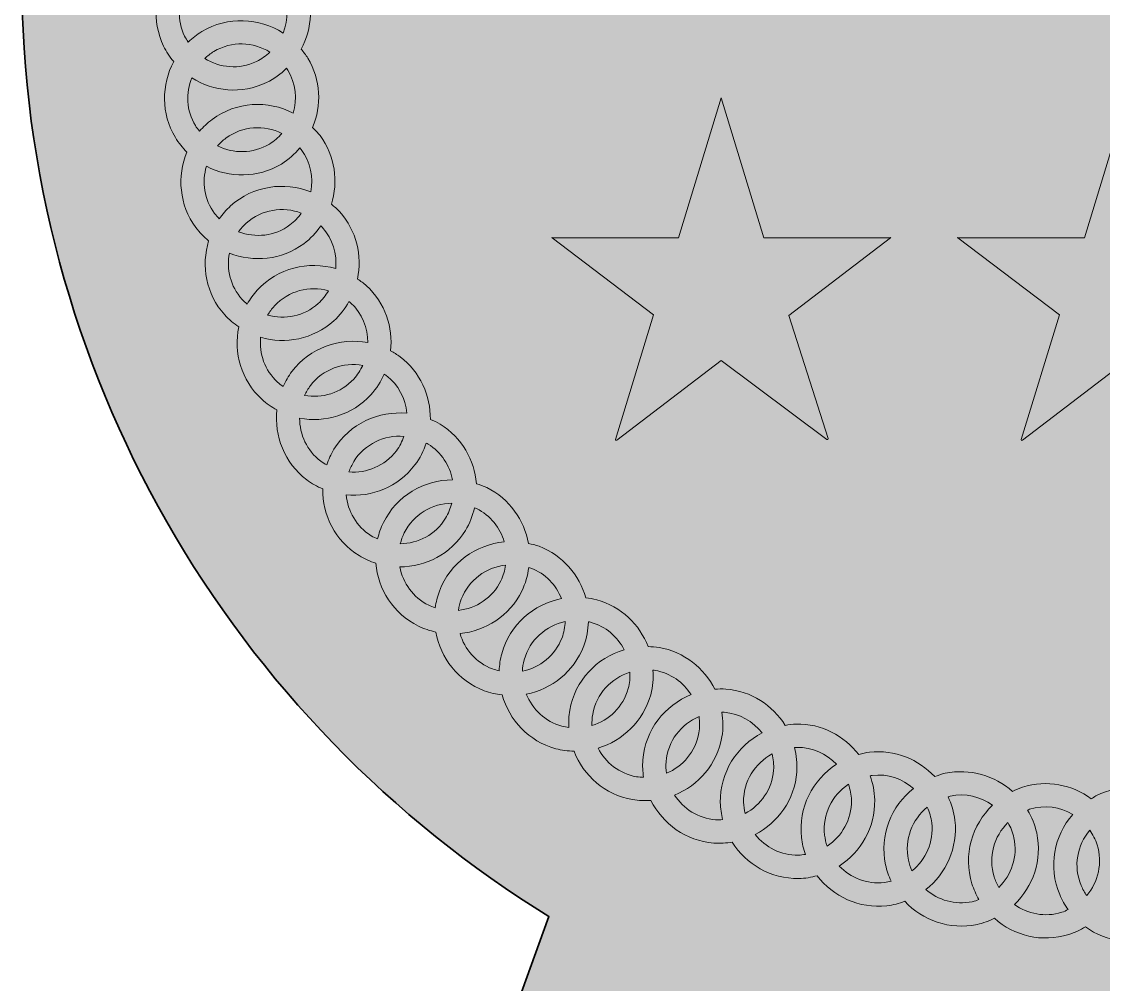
# Model space of a CAD drawing. Extents: x 251 to 505, y -492 to -300.
# Drawn here: x 392.7 to 447.7, y -408 to -359 of the extents above; entities that cross this region are included whole.
import ezdxf

# ---------------------------------------------------------------- set-up
doc = ezdxf.new("R2010")
doc.units = 0
doc.header["$MEASUREMENT"] = 0
doc.layers.add('Layer 1', color=7, linetype='Continuous', lineweight=0)

# ---------------------------------------------------------------- blocks, each defined once
blk = doc.blocks.new('Block_9')
at = {"layer": 'Layer 1', "true_color": 0xfbb040, "transparency": 33554687}
h = blk.add_hatch(color=43, dxfattribs=at)
h.dxf.hatch_style = 2
edge = h.paths.add_edge_path()
edge.add_spline(control_points=[(436.868, -370.014), (436.905, -370.014), (436.921, -369.991), (436.891, -370.014), (436.891, -370.014), (431.713, -373.956), (431.713, -373.956), (431.713, -373.956), (433.711, -380.224), (433.711, -380.224), (433.724, -380.263), (433.679, -380.296), (433.646, -380.271), (433.646, -380.271), (428.276, -376.251), (428.276, -376.251), (428.276, -376.251), (422.964, -380.309), (422.964, -380.309), (422.931, -380.334), (422.886, -380.303), (422.898, -380.264), (422.898, -380.264), (424.839, -373.924), (424.839, -373.924), (424.839, -373.924), (419.672, -370.014), (419.672, -370.014), (419.643, -369.992), (419.658, -370.013), (419.695, -370.014), (419.695, -370.014), (426.109, -370.014), (426.109, -370.014), (426.109, -370.014), (428.277, -362.892), (428.277, -362.892), (428.277, -362.892), (430.445, -370.013), (430.445, -370.013), (430.445, -370.013), (436.868, -370.014), (436.868, -370.014)], knot_values=[0, 0, 0, 0, 1, 1, 1, 2, 2, 2, 3, 3, 3, 4, 4, 4, 5, 5, 5, 6, 6, 6, 7, 7, 7, 8, 8, 8, 9, 9, 9, 10, 10, 10, 11, 11, 11, 12, 12, 12, 13, 13, 13, 14, 14, 14, 14], degree=3, periodic=0)
h = blk.add_hatch(color=43, dxfattribs=at)
h.dxf.hatch_style = 2
edge = h.paths.add_edge_path()
edge.add_spline(control_points=[(457.501, -370.014), (457.539, -370.014), (457.555, -369.991), (457.525, -370.014), (457.525, -370.014), (452.346, -373.956), (452.346, -373.956), (452.346, -373.956), (454.345, -380.224), (454.345, -380.224), (454.358, -380.263), (454.312, -380.296), (454.279, -380.271), (454.279, -380.271), (448.91, -376.251), (448.91, -376.251), (448.91, -376.251), (443.597, -380.309), (443.597, -380.309), (443.565, -380.334), (443.52, -380.303), (443.532, -380.264), (443.532, -380.264), (445.472, -373.924), (445.472, -373.924), (445.472, -373.924), (440.306, -370.014), (440.306, -370.014), (440.277, -369.992), (440.292, -370.013), (440.328, -370.014), (440.328, -370.014), (446.743, -370.014), (446.743, -370.014), (446.743, -370.014), (448.911, -362.892), (448.911, -362.892), (448.911, -362.892), (451.079, -370.013), (451.079, -370.013), (451.079, -370.013), (457.501, -370.014), (457.501, -370.014)], knot_values=[0, 0, 0, 0, 1, 1, 1, 2, 2, 2, 3, 3, 3, 4, 4, 4, 5, 5, 5, 6, 6, 6, 7, 7, 7, 8, 8, 8, 9, 9, 9, 10, 10, 10, 11, 11, 11, 12, 12, 12, 13, 13, 13, 14, 14, 14, 14], degree=3, periodic=0)
at = {"layer": 'Layer 1'}
for points in [[(436.868, -370.014), (436.905, -370.014), (436.921, -369.991), (436.891, -370.014), (436.891, -370.014), (431.713, -373.956), (431.713, -373.956), (431.713, -373.956), (433.711, -380.224), (433.711, -380.224), (433.724, -380.263), (433.679, -380.296), (433.646, -380.271), (433.646, -380.271), (428.276, -376.251), (428.276, -376.251), (428.276, -376.251), (422.964, -380.309), (422.964, -380.309), (422.931, -380.334), (422.886, -380.303), (422.898, -380.264), (422.898, -380.264), (424.839, -373.924), (424.839, -373.924), (424.839, -373.924), (419.672, -370.014), (419.672, -370.014), (419.643, -369.992), (419.658, -370.013), (419.695, -370.014), (419.695, -370.014), (426.109, -370.014), (426.109, -370.014), (426.109, -370.014), (428.277, -362.892), (428.277, -362.892), (428.277, -362.892), (430.445, -370.013), (430.445, -370.013), (430.445, -370.013), (436.868, -370.014), (436.868, -370.014)], [(457.501, -370.014), (457.539, -370.014), (457.555, -369.991), (457.525, -370.014), (457.525, -370.014), (452.346, -373.956), (452.346, -373.956), (452.346, -373.956), (454.345, -380.224), (454.345, -380.224), (454.358, -380.263), (454.312, -380.296), (454.279, -380.271), (454.279, -380.271), (448.91, -376.251), (448.91, -376.251), (448.91, -376.251), (443.597, -380.309), (443.597, -380.309), (443.565, -380.334), (443.52, -380.303), (443.532, -380.264), (443.532, -380.264), (445.472, -373.924), (445.472, -373.924), (445.472, -373.924), (440.306, -370.014), (440.306, -370.014), (440.277, -369.992), (440.292, -370.013), (440.328, -370.014), (440.328, -370.014), (446.743, -370.014), (446.743, -370.014), (446.743, -370.014), (448.911, -362.892), (448.911, -362.892), (448.911, -362.892), (451.079, -370.013), (451.079, -370.013), (451.079, -370.013), (457.501, -370.014), (457.501, -370.014)]]:
    blk.add_open_spline(points, degree=3, knots=[0, 0, 0, 0, 1, 1, 1, 2, 2, 2, 3, 3, 3, 4, 4, 4, 5, 5, 5, 6, 6, 6, 7, 7, 7, 8, 8, 8, 9, 9, 9, 10, 10, 10, 11, 11, 11, 12, 12, 12, 13, 13, 13, 14, 14, 14, 14], dxfattribs=at)
blk = doc.blocks.new('Block_4')
at = {"layer": 'Layer 1'}
blk.add_blockref('Block_9', (0, 0), dxfattribs=at)

msp = doc.modelspace()

# ---------------------------------------------------------------- hatches: boundary and pattern name
at = {"layer": 'Layer 1', "true_color": 0x2e3192, "transparency": 33554687}
h = msp.add_hatch(color=177, dxfattribs=at)
h.dxf.hatch_style = 2
edge = h.paths.add_edge_path()
edge.add_spline(control_points=[(505.099, -356.606), (505.099, -325.569), (479.938, -300.408), (448.901, -300.408), (417.864, -300.408), (392.703, -325.569), (392.703, -356.606), (392.703, -376.871), (403.432, -394.625), (419.516, -404.512), (419.516, -404.512), (392.703, -478.733), (392.703, -478.733), (392.703, -478.733), (417.05, -466.331), (417.05, -466.331), (417.05, -466.331), (427.85, -491.43), (427.85, -491.43), (427.85, -491.43), (448.577, -434.057), (448.577, -434.057), (448.577, -434.057), (469.303, -491.43), (469.303, -491.43), (469.303, -491.43), (480.103, -466.331), (480.103, -466.331), (480.103, -466.331), (504.451, -478.733), (504.451, -478.733), (504.451, -478.733), (477.754, -404.834), (477.754, -404.834), (494.133, -395.014), (505.099, -377.093), (505.099, -356.606)], knot_values=[0, 0, 0, 0, 1, 1, 1, 2, 2, 2, 3, 3, 3, 4, 4, 4, 5, 5, 5, 6, 6, 6, 7, 7, 7, 8, 8, 8, 9, 9, 9, 10, 10, 10, 11, 11, 11, 12, 12, 12, 12], degree=3, periodic=0)

# ---------------------------------------------------------------- linework, layer by layer
at = {"layer": 'Layer 1', "color": 43, "lineweight": 35, "true_color": 0xfbb040}
msp.add_open_spline([(505.099, -356.606), (505.099, -325.569), (479.938, -300.408), (448.901, -300.408), (417.864, -300.408), (392.703, -325.569), (392.703, -356.606), (392.703, -376.871), (403.432, -394.625), (419.516, -404.512), (419.516, -404.512), (392.703, -478.733), (392.703, -478.733), (392.703, -478.733), (417.05, -466.331), (417.05, -466.331), (417.05, -466.331), (427.85, -491.43), (427.85, -491.43), (427.85, -491.43), (448.577, -434.057), (448.577, -434.057), (448.577, -434.057), (469.303, -491.43), (469.303, -491.43), (469.303, -491.43), (480.103, -466.331), (480.103, -466.331), (480.103, -466.331), (504.451, -478.733), (504.451, -478.733), (504.451, -478.733), (477.754, -404.834), (477.754, -404.834), (494.133, -395.014), (505.099, -377.093), (505.099, -356.606)], degree=3, knots=[0, 0, 0, 0, 1, 1, 1, 2, 2, 2, 3, 3, 3, 4, 4, 4, 5, 5, 5, 6, 6, 6, 7, 7, 7, 8, 8, 8, 9, 9, 9, 10, 10, 10, 11, 11, 11, 12, 12, 12, 12], dxfattribs=at)
at = {"layer": 'Layer 1'}
for points, knots in [([(497.928, -361.679), (497.846, -361.367), (497.72, -361.081), (497.574, -360.809), (498.409, -359.772), (498.708, -358.345), (498.218, -357.003), (498.107, -356.7), (497.955, -356.427), (497.783, -356.171), (498.516, -355.059), (498.679, -353.61), (498.063, -352.32), (497.924, -352.029), (497.746, -351.772), (497.551, -351.533), (498.175, -350.357), (498.198, -348.899), (497.463, -347.674), (497.297, -347.397), (497.095, -347.158), (496.878, -346.939), (497.388, -345.709), (497.273, -344.255), (496.424, -343.105), (496.232, -342.846), (496.009, -342.627), (495.772, -342.429), (496.162, -341.156), (495.908, -339.72), (494.955, -338.657), (494.739, -338.417), (494.496, -338.22), (494.241, -338.046), (494.509, -336.741), (494.12, -335.335), (493.07, -334.367), (492.833, -334.149), (492.572, -333.977), (492.302, -333.827), (492.445, -332.503), (491.924, -331.141), (490.786, -330.277), (490.529, -330.082), (490.253, -329.935), (489.97, -329.812), (489.986, -328.48), (489.339, -327.173), (488.124, -326.422), (487.849, -326.252), (487.561, -326.132), (487.267, -326.037), (487.157, -324.71), (486.388, -323.47), (485.107, -322.837), (484.818, -322.694), (484.519, -322.602), (484.217, -322.535), (483.981, -321.225), (483.098, -320.064), (481.763, -319.556), (481.461, -319.442), (481.155, -319.378), (480.849, -319.34), (480.489, -318.058), (479.5, -316.986), (478.122, -316.607), (477.811, -316.522), (477.5, -316.488), (477.192, -316.479), (476.712, -315.237), (475.625, -314.264), (474.217, -314.018), (473.9, -313.962), (473.587, -313.958), (473.279, -313.979), (472.683, -312.788), (471.509, -311.923), (470.084, -311.812), (469.763, -311.787), (469.451, -311.812), (469.147, -311.862), (468.44, -310.733), (467.189, -309.983), (465.76, -310.008), (465.438, -310.013), (465.13, -310.068), (464.832, -310.147), (464.021, -309.09), (462.704, -308.463), (461.285, -308.624), (460.964, -308.66), (460.663, -308.744), (460.373, -308.85), (459.466, -307.876), (458.095, -307.376), (456.697, -307.671), (456.382, -307.737), (456.09, -307.85), (455.812, -307.983), (454.816, -307.099), (453.404, -306.733), (452.04, -307.159), (451.732, -307.255), (451.453, -307.394), (451.188, -307.554), (450.113, -306.768), (448.673, -306.538), (447.356, -307.091), (447.058, -307.216), (446.793, -307.382), (446.545, -307.565), (445.4, -306.886), (443.944, -306.793), (442.686, -307.47), (442.402, -307.622), (442.154, -307.812), (441.924, -308.019), (440.72, -307.451), (439.262, -307.497), (438.073, -308.29), (437.805, -308.469), (437.576, -308.682), (437.367, -308.909), (436.114, -308.459), (434.667, -308.643), (433.56, -309.546), (433.31, -309.749), (433.102, -309.983), (432.916, -310.229), (431.625, -309.9), (430.203, -310.221), (429.186, -311.224), (428.956, -311.451), (428.771, -311.703), (428.61, -311.966), (427.294, -311.76), (425.908, -312.215), (424.991, -313.311), (424.784, -313.558), (424.624, -313.827), (424.488, -314.104), (423.159, -314.024), (421.822, -314.609), (421.014, -315.787), (420.831, -316.052), (420.698, -316.335), (420.589, -316.624), (419.258, -316.671), (417.983, -317.38), (417.29, -318.629), (417.133, -318.912), (417.027, -319.206), (416.946, -319.504), (415.625, -319.677), (414.424, -320.504), (413.853, -321.814), (413.724, -322.109), (413.646, -322.412), (413.594, -322.716), (412.296, -323.015), (411.178, -323.952), (410.734, -325.31), (410.634, -325.617), (410.586, -325.926), (410.562, -326.234), (409.298, -326.654), (408.275, -327.693), (407.962, -329.088), (407.891, -329.402), (407.872, -329.714), (407.878, -330.023), (406.66, -330.561), (405.74, -331.693), (405.561, -333.111), (405.521, -333.431), (405.532, -333.743), (405.567, -334.05), (404.406, -334.702), (403.598, -335.916), (403.554, -337.344), (403.544, -337.666), (403.585, -337.976), (403.649, -338.278), (402.555, -339.037), (401.866, -340.323), (401.958, -341.748), (401.979, -342.07), (402.049, -342.375), (402.142, -342.67), (401.125, -343.53), (400.561, -344.875), (400.789, -346.286), (400.84, -346.604), (400.938, -346.901), (401.058, -347.185), (400.128, -348.138), (399.695, -349.53), (400.056, -350.913), (400.137, -351.225), (400.263, -351.511), (400.41, -351.782), (399.574, -352.819), (399.275, -354.247), (399.765, -355.588), (399.876, -355.891), (400.029, -356.164), (400.201, -356.421), (399.467, -357.532), (399.305, -358.982), (399.921, -360.271), (400.06, -360.562), (400.238, -360.82), (400.434, -361.059), (399.809, -362.235), (399.785, -363.694), (400.521, -364.919), (400.687, -365.195), (400.889, -365.434), (401.106, -365.653), (400.596, -366.884), (400.711, -368.338), (401.56, -369.487), (401.752, -369.746), (401.975, -369.965), (402.212, -370.163), (401.822, -371.436), (402.075, -372.872), (403.029, -373.935), (403.244, -374.175), (403.487, -374.372), (403.742, -374.546), (403.475, -375.85), (403.863, -377.256), (404.914, -378.224), (405.151, -378.442), (405.412, -378.615), (405.682, -378.764), (405.539, -380.088), (406.06, -381.451), (407.198, -382.315), (407.454, -382.51), (407.73, -382.657), (408.013, -382.779), (407.997, -384.111), (408.645, -385.418), (409.86, -386.17), (410.134, -386.339), (410.423, -386.459), (410.717, -386.555), (410.827, -387.882), (411.596, -389.122), (412.877, -389.754), (413.166, -389.897), (413.465, -389.989), (413.766, -390.056), (414.003, -391.367), (414.886, -392.528), (416.221, -393.036), (416.523, -393.151), (416.829, -393.214), (417.135, -393.252), (417.495, -394.534), (418.484, -395.605), (419.861, -395.984), (420.172, -396.069), (420.483, -396.103), (420.791, -396.112), (421.271, -397.354), (422.358, -398.328), (423.766, -398.574), (424.084, -398.63), (424.396, -398.634), (424.704, -398.613), (425.3, -399.804), (426.475, -400.669), (427.899, -400.781), (428.221, -400.806), (428.533, -400.78), (428.838, -400.73), (429.544, -401.859), (430.795, -402.608), (432.224, -402.584), (432.546, -402.578), (432.854, -402.523), (433.153, -402.445), (433.964, -403.501), (435.28, -404.127), (436.699, -403.967), (437.019, -403.931), (437.32, -403.847), (437.61, -403.741), (438.517, -404.716), (439.888, -405.215), (441.286, -404.921), (441.602, -404.854), (441.894, -404.742), (442.173, -404.608), (443.169, -405.492), (444.58, -405.858), (445.944, -405.432), (446.251, -405.336), (446.531, -405.197), (446.795, -405.038), (447.87, -405.823), (449.311, -406.054), (450.628, -405.5), (450.925, -405.375), (451.191, -405.21), (451.439, -405.026), (452.584, -405.705), (454.04, -405.798), (455.298, -405.122), (455.582, -404.969), (455.83, -404.779), (456.06, -404.573), (457.264, -405.14), (458.722, -405.094), (459.91, -404.301), (460.178, -404.122), (460.407, -403.91), (460.616, -403.682), (461.869, -404.133), (463.316, -403.948), (464.423, -403.046), (464.674, -402.842), (464.882, -402.608), (465.068, -402.362), (466.358, -402.692), (467.782, -402.371), (468.799, -401.367), (469.028, -401.141), (469.213, -400.888), (469.374, -400.626), (470.69, -400.831), (472.076, -400.377), (472.993, -399.281), (473.2, -399.034), (473.36, -398.765), (473.496, -398.488), (474.826, -398.567), (476.162, -397.982), (476.97, -396.805), (477.153, -396.539), (477.286, -396.256), (477.396, -395.967), (478.726, -395.92), (480.001, -395.211), (480.694, -393.962), (480.85, -393.68), (480.957, -393.386), (481.038, -393.088), (482.358, -392.914), (483.56, -392.087), (484.131, -390.778), (484.26, -390.482), (484.338, -390.179), (484.39, -389.875), (485.688, -389.576), (486.805, -388.639), (487.249, -387.281), (487.349, -386.975), (487.397, -386.666), (487.421, -386.358), (488.685, -385.938), (489.708, -384.899), (490.021, -383.504), (490.092, -383.19), (490.111, -382.878), (490.105, -382.569), (491.324, -382.031), (492.244, -380.899), (492.423, -379.481), (492.464, -379.161), (492.453, -378.848), (492.418, -378.542), (493.579, -377.89), (494.387, -376.675), (494.43, -375.248), (494.44, -374.925), (494.399, -374.615), (494.335, -374.313), (495.429, -373.553), (496.117, -372.268), (496.025, -370.843), (496.004, -370.521), (495.934, -370.217), (495.842, -369.922), (496.859, -369.062), (497.423, -367.717), (497.196, -366.306), (497.144, -365.987), (497.046, -365.69), (496.926, -365.406), (497.855, -364.453), (498.288, -363.061), (497.928, -361.679)], [0, 0, 0, 0, 1, 1, 1, 2, 2, 2, 3, 3, 3, 4, 4, 4, 5, 5, 5, 6, 6, 6, 7, 7, 7, 8, 8, 8, 9, 9, 9, 10, 10, 10, 11, 11, 11, 12, 12, 12, 13, 13, 13, 14, 14, 14, 15, 15, 15, 16, 16, 16, 17, 17, 17, 18, 18, 18, 19, 19, 19, 20, 20, 20, 21, 21, 21, 22, 22, 22, 23, 23, 23, 24, 24, 24, 25, 25, 25, 26, 26, 26, 27, 27, 27, 28, 28, 28, 29, 29, 29, 30, 30, 30, 31, 31, 31, 32, 32, 32, 33, 33, 33, 34, 34, 34, 35, 35, 35, 36, 36, 36, 37, 37, 37, 38, 38, 38, 39, 39, 39, 40, 40, 40, 41, 41, 41, 42, 42, 42, 43, 43, 43, 44, 44, 44, 45, 45, 45, 46, 46, 46, 47, 47, 47, 48, 48, 48, 49, 49, 49, 50, 50, 50, 51, 51, 51, 52, 52, 52, 53, 53, 53, 54, 54, 54, 55, 55, 55, 56, 56, 56, 57, 57, 57, 58, 58, 58, 59, 59, 59, 60, 60, 60, 61, 61, 61, 62, 62, 62, 63, 63, 63, 64, 64, 64, 65, 65, 65, 66, 66, 66, 67, 67, 67, 68, 68, 68, 69, 69, 69, 70, 70, 70, 71, 71, 71, 72, 72, 72, 73, 73, 73, 74, 74, 74, 75, 75, 75, 76, 76, 76, 77, 77, 77, 78, 78, 78, 79, 79, 79, 80, 80, 80, 81, 81, 81, 82, 82, 82, 83, 83, 83, 84, 84, 84, 85, 85, 85, 86, 86, 86, 87, 87, 87, 88, 88, 88, 89, 89, 89, 90, 90, 90, 91, 91, 91, 92, 92, 92, 93, 93, 93, 94, 94, 94, 95, 95, 95, 96, 96, 96, 97, 97, 97, 98, 98, 98, 99, 99, 99, 100, 100, 100, 101, 101, 101, 102, 102, 102, 103, 103, 103, 104, 104, 104, 105, 105, 105, 106, 106, 106, 107, 107, 107, 108, 108, 108, 109, 109, 109, 110, 110, 110, 111, 111, 111, 112, 112, 112, 113, 113, 113, 114, 114, 114, 115, 115, 115, 116, 116, 116, 117, 117, 117, 118, 118, 118, 119, 119, 119, 120, 120, 120, 121, 121, 121, 122, 122, 122, 123, 123, 123, 124, 124, 124, 125, 125, 125, 126, 126, 126, 127, 127, 127, 128, 128, 128, 129, 129, 129, 130, 130, 130, 131, 131, 131, 132, 132, 132, 132]), ([(490.329, -363.661), (490.377, -363.847), (490.453, -364.018), (490.525, -364.19), (489.683, -365.05), (489.237, -366.277), (489.443, -367.557), (489.474, -367.746), (489.532, -367.922), (489.588, -368.1), (488.666, -368.876), (488.104, -370.056), (488.188, -371.351), (488.201, -371.543), (488.242, -371.724), (488.281, -371.907), (487.291, -372.592), (486.62, -373.713), (486.581, -375.009), (486.575, -375.201), (486.599, -375.385), (486.62, -375.57), (485.569, -376.158), (484.795, -377.21), (484.632, -378.497), (484.608, -378.687), (484.615, -378.873), (484.618, -379.059), (483.515, -379.544), (482.643, -380.518), (482.359, -381.784), (482.317, -381.971), (482.306, -382.157), (482.291, -382.343), (481.148, -382.721), (480.188, -383.607), (479.784, -384.84), (479.725, -385.023), (479.696, -385.207), (479.664, -385.391), (478.49, -385.659), (477.451, -386.45), (476.932, -387.639), (476.856, -387.814), (476.81, -387.995), (476.76, -388.174), (475.566, -388.329), (474.456, -389.018), (473.827, -390.152), (473.733, -390.32), (473.67, -390.496), (473.604, -390.67), (472.4, -390.711), (471.23, -391.291), (470.496, -392.36), (470.387, -392.518), (470.308, -392.687), (470.225, -392.854), (469.023, -392.78), (467.803, -393.246), (466.971, -394.241), (466.848, -394.388), (466.753, -394.548), (466.655, -394.706), (465.465, -394.518), (464.206, -394.866), (463.282, -395.777), (463.146, -395.912), (463.036, -396.063), (462.923, -396.212), (461.756, -395.911), (460.469, -396.138), (459.464, -396.957), (459.315, -397.078), (459.191, -397.218), (459.065, -397.355), (457.933, -396.945), (456.631, -397.049), (455.552, -397.769), (455.392, -397.875), (455.256, -398.002), (455.117, -398.126), (454.028, -397.611), (452.722, -397.591), (451.58, -398.204), (451.411, -398.295), (451.263, -398.409), (451.113, -398.52), (450.078, -397.903), (448.78, -397.759), (447.585, -398.261), (447.408, -398.335), (447.251, -398.434), (447.091, -398.53), (446.119, -397.817), (444.84, -397.55), (443.602, -397.936), (443.419, -397.994), (443.252, -398.077), (443.083, -398.158), (442.184, -397.357), (440.937, -396.969), (439.668, -397.236), (439.48, -397.276), (439.307, -397.343), (439.132, -397.406), (438.313, -396.523), (437.108, -396.018), (435.819, -396.163), (435.628, -396.185), (435.448, -396.235), (435.268, -396.282), (434.536, -395.326), (433.385, -394.71), (432.089, -394.732), (431.897, -394.735), (431.713, -394.768), (431.529, -394.798), (430.891, -393.776), (429.804, -393.053), (428.511, -392.952), (428.32, -392.937), (428.134, -392.952), (427.948, -392.964), (427.411, -391.886), (426.397, -391.062), (425.119, -390.838), (424.931, -390.805), (424.745, -390.803), (424.559, -390.798), (424.126, -389.673), (423.195, -388.756), (421.944, -388.412), (421.759, -388.361), (421.574, -388.341), (421.389, -388.318), (421.065, -387.158), (420.226, -386.158), (419.014, -385.697), (418.835, -385.628), (418.653, -385.591), (418.471, -385.55), (418.259, -384.364), (417.518, -383.288), (416.355, -382.713), (416.183, -382.628), (416.005, -382.574), (415.828, -382.516), (415.73, -381.315), (415.094, -380.173), (413.991, -379.491), (413.828, -379.39), (413.657, -379.319), (413.486, -379.245), (413.502, -378.04), (412.979, -376.843), (411.945, -376.059), (411.793, -375.943), (411.628, -375.856), (411.465, -375.766), (411.596, -374.568), (411.189, -373.327), (410.235, -372.448), (410.093, -372.318), (409.938, -372.215), (409.784, -372.11), (410.028, -370.931), (409.74, -369.657), (408.875, -368.692), (408.746, -368.549), (408.601, -368.432), (408.458, -368.312), (408.813, -367.161), (408.648, -365.866), (407.878, -364.822), (407.764, -364.668), (407.631, -364.538), (407.5, -364.405), (407.963, -363.293), (407.921, -361.988), (407.253, -360.876), (407.155, -360.711), (407.034, -360.569), (406.917, -360.424), (407.483, -359.361), (407.566, -358.057), (407.007, -356.887), (406.925, -356.714), (406.818, -356.561), (406.715, -356.406), (407.38, -355.401), (407.587, -354.111), (407.141, -352.893), (407.076, -352.713), (406.984, -352.55), (406.896, -352.386), (407.654, -351.45), (407.982, -350.185), (407.654, -348.93), (407.606, -348.745), (407.531, -348.574), (407.458, -348.403), (408.301, -347.542), (408.748, -346.315), (408.541, -345.034), (408.511, -344.845), (408.452, -344.668), (408.396, -344.49), (409.318, -343.714), (409.879, -342.534), (409.795, -341.24), (409.783, -341.049), (409.741, -340.867), (409.703, -340.685), (410.693, -340), (411.364, -338.879), (411.404, -337.583), (411.41, -337.391), (411.385, -337.206), (411.364, -337.021), (412.415, -336.433), (413.19, -335.381), (413.352, -334.095), (413.376, -333.904), (413.37, -333.718), (413.367, -333.532), (414.469, -333.047), (415.34, -332.073), (415.624, -330.808), (415.666, -330.62), (415.677, -330.434), (415.692, -330.248), (416.836, -329.87), (417.795, -328.983), (418.199, -327.751), (418.258, -327.568), (418.287, -327.384), (418.319, -327.201), (419.493, -326.933), (420.533, -326.142), (421.051, -324.953), (421.128, -324.777), (421.174, -324.596), (421.223, -324.417), (422.418, -324.261), (423.528, -323.573), (424.157, -322.439), (424.25, -322.271), (424.313, -322.096), (424.379, -321.922), (425.583, -321.881), (426.754, -321.301), (427.488, -320.231), (427.597, -320.073), (427.676, -319.905), (427.759, -319.738), (428.961, -319.811), (430.181, -319.345), (431.013, -318.351), (431.136, -318.204), (431.231, -318.044), (431.329, -317.885), (432.519, -318.073), (433.779, -317.725), (434.702, -316.814), (434.838, -316.679), (434.948, -316.529), (435.061, -316.38), (436.227, -316.68), (437.514, -316.453), (438.519, -315.634), (438.668, -315.513), (438.792, -315.374), (438.918, -315.237), (440.051, -315.646), (441.353, -315.542), (442.432, -314.823), (442.591, -314.716), (442.728, -314.589), (442.866, -314.465), (443.955, -314.98), (445.261, -315.001), (446.404, -314.387), (446.573, -314.296), (446.721, -314.183), (446.871, -314.072), (447.905, -314.688), (449.204, -314.833), (450.399, -314.331), (450.576, -314.256), (450.734, -314.157), (450.894, -314.061), (451.865, -314.774), (453.144, -315.041), (454.382, -314.654), (454.565, -314.597), (454.732, -314.514), (454.9, -314.434), (455.799, -315.235), (457.047, -315.623), (458.316, -315.355), (458.504, -315.316), (458.677, -315.249), (458.852, -315.185), (459.671, -316.068), (460.876, -316.573), (462.165, -316.427), (462.356, -316.406), (462.535, -316.355), (462.716, -316.308), (463.447, -317.265), (464.599, -317.882), (465.895, -317.86), (466.087, -317.856), (466.27, -317.823), (466.454, -317.794), (467.091, -318.816), (468.179, -319.54), (469.472, -319.641), (469.664, -319.656), (469.849, -319.64), (470.035, -319.628), (470.573, -320.706), (471.586, -321.53), (472.864, -321.754), (473.053, -321.787), (473.239, -321.789), (473.425, -321.794), (473.858, -322.919), (474.789, -323.835), (476.039, -324.179), (476.224, -324.23), (476.409, -324.25), (476.594, -324.273), (476.918, -325.434), (477.757, -326.435), (478.97, -326.896), (479.149, -326.964), (479.331, -327.002), (479.513, -327.042), (479.725, -328.228), (480.466, -329.304), (481.629, -329.878), (481.801, -329.963), (481.979, -330.018), (482.156, -330.076), (482.254, -331.276), (482.889, -332.418), (483.992, -333.1), (484.155, -333.201), (484.327, -333.272), (484.498, -333.347), (484.482, -334.551), (485.005, -335.748), (486.038, -336.532), (486.191, -336.648), (486.355, -336.735), (486.518, -336.826), (486.387, -338.023), (486.795, -339.264), (487.749, -340.143), (487.89, -340.273), (488.045, -340.376), (488.199, -340.481), (487.955, -341.661), (488.243, -342.935), (489.109, -343.901), (489.237, -344.044), (489.382, -344.16), (489.525, -344.28), (489.171, -345.431), (489.336, -346.726), (490.106, -347.77), (490.22, -347.924), (490.353, -348.054), (490.484, -348.187), (490.021, -349.299), (490.063, -350.605), (490.73, -351.717), (490.829, -351.881), (490.949, -352.023), (491.067, -352.167), (490.5, -353.23), (490.417, -354.534), (490.976, -355.705), (491.059, -355.878), (491.165, -356.031), (491.268, -356.185), (490.603, -357.19), (490.397, -358.48), (490.842, -359.698), (490.908, -359.879), (490.999, -360.041), (491.087, -360.205), (490.33, -361.142), (490.001, -362.406), (490.329, -363.661)], [0, 0, 0, 0, 1, 1, 1, 2, 2, 2, 3, 3, 3, 4, 4, 4, 5, 5, 5, 6, 6, 6, 7, 7, 7, 8, 8, 8, 9, 9, 9, 10, 10, 10, 11, 11, 11, 12, 12, 12, 13, 13, 13, 14, 14, 14, 15, 15, 15, 16, 16, 16, 17, 17, 17, 18, 18, 18, 19, 19, 19, 20, 20, 20, 21, 21, 21, 22, 22, 22, 23, 23, 23, 24, 24, 24, 25, 25, 25, 26, 26, 26, 27, 27, 27, 28, 28, 28, 29, 29, 29, 30, 30, 30, 31, 31, 31, 32, 32, 32, 33, 33, 33, 34, 34, 34, 35, 35, 35, 36, 36, 36, 37, 37, 37, 38, 38, 38, 39, 39, 39, 40, 40, 40, 41, 41, 41, 42, 42, 42, 43, 43, 43, 44, 44, 44, 45, 45, 45, 46, 46, 46, 47, 47, 47, 48, 48, 48, 49, 49, 49, 50, 50, 50, 51, 51, 51, 52, 52, 52, 53, 53, 53, 54, 54, 54, 55, 55, 55, 56, 56, 56, 57, 57, 57, 58, 58, 58, 59, 59, 59, 60, 60, 60, 61, 61, 61, 62, 62, 62, 63, 63, 63, 64, 64, 64, 65, 65, 65, 66, 66, 66, 67, 67, 67, 68, 68, 68, 69, 69, 69, 70, 70, 70, 71, 71, 71, 72, 72, 72, 73, 73, 73, 74, 74, 74, 75, 75, 75, 76, 76, 76, 77, 77, 77, 78, 78, 78, 79, 79, 79, 80, 80, 80, 81, 81, 81, 82, 82, 82, 83, 83, 83, 84, 84, 84, 85, 85, 85, 86, 86, 86, 87, 87, 87, 88, 88, 88, 89, 89, 89, 90, 90, 90, 91, 91, 91, 92, 92, 92, 93, 93, 93, 94, 94, 94, 95, 95, 95, 96, 96, 96, 97, 97, 97, 98, 98, 98, 99, 99, 99, 100, 100, 100, 101, 101, 101, 102, 102, 102, 103, 103, 103, 104, 104, 104, 105, 105, 105, 106, 106, 106, 107, 107, 107, 108, 108, 108, 109, 109, 109, 110, 110, 110, 111, 111, 111, 112, 112, 112, 113, 113, 113, 114, 114, 114, 115, 115, 115, 116, 116, 116, 117, 117, 117, 118, 118, 118, 119, 119, 119, 120, 120, 120, 121, 121, 121, 122, 122, 122, 123, 123, 123, 124, 124, 124, 125, 125, 125, 126, 126, 126, 127, 127, 127, 128, 128, 128, 129, 129, 129, 130, 130, 130, 131, 131, 131, 132, 132, 132, 132]), ([(400.99, -359.761), (400.605, -358.955), (400.657, -358.059), (401.038, -357.322), (402.071, -358.13), (403.479, -358.412), (404.801, -357.929), (405.207, -357.78), (405.561, -357.559), (405.882, -357.304), (405.899, -357.336), (405.923, -357.364), (405.939, -357.397), (406.284, -358.12), (406.276, -358.915), (405.998, -359.604), (404.782, -358.826), (403.188, -358.737), (401.866, -359.531), (401.609, -359.685), (401.383, -359.868), (401.175, -360.066), (401.111, -359.967), (401.042, -359.871), (400.99, -359.761)], [0, 0, 0, 0, 1, 1, 1, 2, 2, 2, 3, 3, 3, 4, 4, 4, 5, 5, 5, 6, 6, 6, 7, 7, 7, 8, 8, 8, 8]), ([(405.325, -360.576), (405.126, -360.762), (404.905, -360.93), (404.646, -361.054), (403.768, -361.473), (402.781, -361.379), (402.012, -360.899), (402.152, -360.768), (402.305, -360.649), (402.475, -360.546), (403.386, -359.999), (404.48, -360.054), (405.325, -360.576)], [0, 0, 0, 0, 1, 1, 1, 2, 2, 2, 3, 3, 3, 4, 4, 4, 4]), ([(401.536, -364.309), (401.076, -363.543), (401.044, -362.646), (401.353, -361.877), (402.458, -362.583), (403.886, -362.729), (405.156, -362.122), (405.546, -361.936), (405.877, -361.682), (406.173, -361.398), (406.193, -361.429), (406.219, -361.453), (406.238, -361.485), (406.651, -362.172), (406.719, -362.964), (406.507, -363.676), (405.222, -363.017), (403.627, -363.08), (402.387, -363.996), (402.146, -364.174), (401.937, -364.377), (401.75, -364.595), (401.676, -364.502), (401.599, -364.413), (401.536, -364.309)], [0, 0, 0, 0, 1, 1, 1, 2, 2, 2, 3, 3, 3, 4, 4, 4, 5, 5, 5, 6, 6, 6, 7, 7, 7, 8, 8, 8, 8]), ([(405.93, -364.707), (405.749, -364.912), (405.545, -365.1), (405.299, -365.248), (404.464, -365.749), (403.473, -365.749), (402.662, -365.344), (402.789, -365.201), (402.93, -365.067), (403.09, -364.949), (403.944, -364.318), (405.039, -364.268), (405.93, -364.707)], [0, 0, 0, 0, 1, 1, 1, 2, 2, 2, 3, 3, 3, 4, 4, 4, 4]), ([(402.513, -368.784), (401.982, -368.065), (401.864, -367.176), (402.099, -366.38), (403.266, -366.978), (404.701, -366.988), (405.909, -366.263), (406.279, -366.041), (406.585, -365.756), (406.852, -365.445), (406.875, -365.474), (406.903, -365.496), (406.925, -365.526), (407.401, -366.17), (407.544, -366.952), (407.401, -367.68), (406.06, -367.147), (404.477, -367.361), (403.33, -368.391), (403.107, -368.591), (402.919, -368.813), (402.752, -369.048), (402.67, -368.963), (402.585, -368.881), (402.513, -368.784)], [0, 0, 0, 0, 1, 1, 1, 2, 2, 2, 3, 3, 3, 4, 4, 4, 5, 5, 5, 6, 6, 6, 7, 7, 7, 8, 8, 8, 8]), ([(406.925, -368.762), (406.764, -368.983), (406.579, -369.19), (406.348, -369.361), (405.565, -369.939), (404.577, -370.033), (403.732, -369.707), (403.844, -369.552), (403.972, -369.405), (404.12, -369.272), (404.911, -368.563), (405.996, -368.409), (406.925, -368.762)], [0, 0, 0, 0, 1, 1, 1, 2, 2, 2, 3, 3, 3, 4, 4, 4, 4]), ([(403.91, -373.145), (403.314, -372.48), (403.112, -371.606), (403.27, -370.792), (404.489, -371.276), (405.918, -371.15), (407.051, -370.314), (407.399, -370.057), (407.676, -369.744), (407.913, -369.409), (407.938, -369.435), (407.968, -369.455), (407.993, -369.482), (408.528, -370.078), (408.744, -370.843), (408.672, -371.581), (407.286, -371.178), (405.731, -371.541), (404.686, -372.675), (404.483, -372.896), (404.317, -373.136), (404.174, -373.385), (404.084, -373.308), (403.991, -373.235), (403.91, -373.145)], [0, 0, 0, 0, 1, 1, 1, 2, 2, 2, 3, 3, 3, 4, 4, 4, 5, 5, 5, 6, 6, 6, 7, 7, 7, 8, 8, 8, 8]), ([(408.301, -372.703), (408.162, -372.939), (407.997, -373.163), (407.783, -373.355), (407.058, -374.005), (406.084, -374.192), (405.211, -373.948), (405.308, -373.783), (405.422, -373.624), (405.557, -373.478), (406.277, -372.696), (407.343, -372.44), (408.301, -372.703)], [0, 0, 0, 0, 1, 1, 1, 2, 2, 2, 3, 3, 3, 4, 4, 4, 4]), ([(405.716, -377.353), (405.06, -376.748), (404.775, -375.897), (404.855, -375.072), (406.114, -375.438), (407.525, -375.177), (408.574, -374.236), (408.896, -373.947), (409.142, -373.61), (409.345, -373.254), (409.373, -373.277), (409.405, -373.294), (409.432, -373.319), (410.022, -373.862), (410.31, -374.603), (410.308, -375.345), (408.889, -375.075), (407.376, -375.585), (406.444, -376.813), (406.263, -377.052), (406.12, -377.306), (406.002, -377.567), (405.905, -377.499), (405.806, -377.435), (405.716, -377.353)], [0, 0, 0, 0, 1, 1, 1, 2, 2, 2, 3, 3, 3, 4, 4, 4, 5, 5, 5, 6, 6, 6, 7, 7, 7, 8, 8, 8, 8]), ([(410.044, -376.498), (409.928, -376.745), (409.786, -376.982), (409.591, -377.194), (408.932, -377.91), (407.98, -378.189), (407.088, -378.029), (407.169, -377.855), (407.267, -377.688), (407.387, -377.529), (408.029, -376.683), (409.065, -376.327), (410.044, -376.498)], [0, 0, 0, 0, 1, 1, 1, 2, 2, 2, 3, 3, 3, 4, 4, 4, 4]), ([(407.914, -381.372), (407.202, -380.831), (406.838, -380.011), (406.839, -379.182), (408.128, -379.426), (409.508, -379.032), (410.462, -377.996), (410.755, -377.678), (410.968, -377.319), (411.136, -376.946), (411.167, -376.967), (411.2, -376.98), (411.23, -377.003), (411.868, -377.487), (412.225, -378.197), (412.293, -378.936), (410.856, -378.802), (409.398, -379.453), (408.586, -380.765), (408.429, -381.019), (408.311, -381.286), (408.218, -381.557), (408.115, -381.499), (408.01, -381.445), (407.914, -381.372)], [0, 0, 0, 0, 1, 1, 1, 2, 2, 2, 3, 3, 3, 4, 4, 4, 5, 5, 5, 6, 6, 6, 7, 7, 7, 8, 8, 8, 8]), ([(412.141, -380.108), (412.049, -380.365), (411.93, -380.616), (411.756, -380.845), (411.167, -381.621), (410.247, -381.989), (409.343, -381.914), (409.407, -381.734), (409.489, -381.557), (409.593, -381.388), (410.152, -380.484), (411.15, -380.031), (412.141, -380.108)], [0, 0, 0, 0, 1, 1, 1, 2, 2, 2, 3, 3, 3, 4, 4, 4, 4]), ([(409.205, -383.085), (410.512, -383.207), (411.848, -382.683), (412.699, -381.561), (412.961, -381.216), (413.139, -380.839), (413.271, -380.451), (413.303, -380.469), (413.337, -380.479), (413.368, -380.498), (414.05, -380.92), (414.473, -381.593), (414.611, -382.322), (413.168, -382.326), (411.779, -383.112), (411.096, -384.495), (410.963, -384.763), (410.871, -385.04), (410.804, -385.319), (410.696, -385.27), (410.586, -385.227), (410.483, -385.162), (409.723, -384.693), (409.284, -383.911), (409.205, -383.085)], [0, 0, 0, 0, 1, 1, 1, 2, 2, 2, 3, 3, 3, 4, 4, 4, 5, 5, 5, 6, 6, 6, 7, 7, 7, 8, 8, 8, 8]), ([(411.932, -386.746), (413.244, -386.742), (414.524, -386.094), (415.265, -384.896), (415.492, -384.528), (415.633, -384.135), (415.728, -383.737), (415.762, -383.752), (415.797, -383.759), (415.831, -383.775), (416.549, -384.13), (417.035, -384.76), (417.242, -385.473), (415.804, -385.614), (414.496, -386.529), (413.948, -387.97), (413.842, -388.25), (413.776, -388.534), (413.736, -388.818), (413.624, -388.78), (413.511, -388.746), (413.402, -388.693), (412.601, -388.297), (412.089, -387.56), (411.932, -386.746)], [0, 0, 0, 0, 1, 1, 1, 2, 2, 2, 3, 3, 3, 4, 4, 4, 5, 5, 5, 6, 6, 6, 7, 7, 7, 8, 8, 8, 8]), ([(414.571, -383.504), (414.504, -383.768), (414.409, -384.029), (414.258, -384.273), (413.746, -385.101), (412.864, -385.555), (411.958, -385.567), (412.005, -385.381), (412.069, -385.198), (412.157, -385.019), (412.628, -384.067), (413.578, -383.521), (414.571, -383.504)], [0, 0, 0, 0, 1, 1, 1, 2, 2, 2, 3, 3, 3, 4, 4, 4, 4]), ([(417.314, -386.653), (417.272, -386.922), (417.202, -387.191), (417.075, -387.448), (416.644, -388.321), (415.81, -388.857), (414.909, -388.955), (414.937, -388.766), (414.984, -388.577), (415.055, -388.391), (415.432, -387.399), (416.326, -386.765), (417.314, -386.653)], [0, 0, 0, 0, 1, 1, 1, 2, 2, 2, 3, 3, 3, 4, 4, 4, 4]), ([(416.642, -391.93), (415.808, -391.612), (415.227, -390.927), (414.995, -390.131), (416.3, -390.003), (417.513, -389.235), (418.137, -387.973), (418.328, -387.585), (418.431, -387.181), (418.488, -386.775), (418.523, -386.787), (418.558, -386.79), (418.593, -386.803), (419.341, -387.088), (419.884, -387.668), (420.158, -388.358), (418.741, -388.634), (417.526, -389.67), (417.117, -391.156), (417.037, -391.445), (417, -391.735), (416.987, -392.022), (416.872, -391.995), (416.756, -391.973), (416.642, -391.93)], [0, 0, 0, 0, 1, 1, 1, 2, 2, 2, 3, 3, 3, 4, 4, 4, 5, 5, 5, 6, 6, 6, 7, 7, 7, 8, 8, 8, 8]), ([(418.259, -391.471), (418.54, -390.446), (419.37, -389.73), (420.343, -389.525), (420.327, -389.798), (420.283, -390.073), (420.181, -390.342), (419.834, -391.252), (419.055, -391.865), (418.167, -392.047), (418.177, -391.856), (418.206, -391.663), (418.259, -391.471)], [0, 0, 0, 0, 1, 1, 1, 2, 2, 2, 3, 3, 3, 4, 4, 4, 4]), ([(420.176, -394.842), (419.315, -394.605), (418.673, -393.979), (418.365, -393.21), (419.652, -392.958), (420.787, -392.079), (421.288, -390.763), (421.442, -390.359), (421.506, -389.945), (421.523, -389.536), (421.559, -389.544), (421.594, -389.544), (421.63, -389.554), (422.403, -389.766), (422.999, -390.293), (423.337, -390.954), (421.952, -391.364), (420.841, -392.511), (420.575, -394.029), (420.523, -394.324), (420.513, -394.615), (420.527, -394.902), (420.41, -394.885), (420.293, -394.874), (420.176, -394.842)], [0, 0, 0, 0, 1, 1, 1, 2, 2, 2, 3, 3, 3, 4, 4, 4, 5, 5, 5, 6, 6, 6, 7, 7, 7, 8, 8, 8, 8]), ([(423.547, -392.925), (423.289, -393.864), (422.571, -394.548), (421.704, -394.814), (421.697, -394.623), (421.707, -394.429), (421.741, -394.234), (421.924, -393.188), (422.682, -392.396), (423.631, -392.099), (423.641, -392.372), (423.623, -392.648), (423.547, -392.925)], [0, 0, 0, 0, 1, 1, 1, 2, 2, 2, 3, 3, 3, 4, 4, 4, 4]), ([(423.97, -397.408), (423.09, -397.254), (422.391, -396.691), (422.011, -395.953), (423.269, -395.58), (424.315, -394.597), (424.689, -393.239), (424.803, -392.823), (424.828, -392.406), (424.807, -391.997), (424.843, -392.002), (424.879, -391.999), (424.915, -392.005), (425.704, -392.143), (426.348, -392.61), (426.747, -393.236), (425.408, -393.776), (424.411, -395.023), (424.29, -396.56), (424.267, -396.858), (424.285, -397.149), (424.326, -397.434), (424.208, -397.428), (424.09, -397.429), (423.97, -397.408)], [0, 0, 0, 0, 1, 1, 1, 2, 2, 2, 3, 3, 3, 4, 4, 4, 5, 5, 5, 6, 6, 6, 7, 7, 7, 8, 8, 8, 8]), ([(427.144, -395.179), (426.976, -396.138), (426.327, -396.887), (425.49, -397.235), (425.464, -397.045), (425.456, -396.851), (425.471, -396.652), (425.554, -395.594), (426.233, -394.733), (427.149, -394.348), (427.185, -394.619), (427.193, -394.896), (427.144, -395.179)], [0, 0, 0, 0, 1, 1, 1, 2, 2, 2, 3, 3, 3, 4, 4, 4, 4]), ([(427.991, -399.6), (427.101, -399.531), (426.351, -399.037), (425.904, -398.339), (427.12, -397.848), (428.068, -396.77), (428.311, -395.383), (428.385, -394.957), (428.37, -394.54), (428.31, -394.135), (428.347, -394.136), (428.382, -394.129), (428.419, -394.132), (429.217, -394.195), (429.902, -394.598), (430.359, -395.183), (429.078, -395.848), (428.204, -397.184), (428.23, -398.725), (428.235, -399.025), (428.281, -399.313), (428.349, -399.592), (428.23, -399.598), (428.113, -399.61), (427.991, -399.6)], [0, 0, 0, 0, 1, 1, 1, 2, 2, 2, 3, 3, 3, 4, 4, 4, 5, 5, 5, 6, 6, 6, 7, 7, 7, 8, 8, 8, 8]), ([(432.203, -401.4), (431.311, -401.415), (430.518, -400.995), (430.006, -400.343), (431.17, -399.739), (432.01, -398.576), (432.12, -397.172), (432.153, -396.741), (432.099, -396.327), (432, -395.929), (432.037, -395.927), (432.072, -395.917), (432.109, -395.916), (432.91, -395.902), (433.629, -396.239), (434.14, -396.777), (432.927, -397.561), (432.184, -398.974), (432.357, -400.506), (432.391, -400.803), (432.463, -401.086), (432.558, -401.358), (432.441, -401.375), (432.325, -401.398), (432.203, -401.4)], [0, 0, 0, 0, 1, 1, 1, 2, 2, 2, 3, 3, 3, 4, 4, 4, 5, 5, 5, 6, 6, 6, 7, 7, 7, 8, 8, 8, 8]), ([(430.939, -397.08), (430.863, -398.05), (430.288, -398.857), (429.488, -399.283), (429.445, -399.097), (429.418, -398.904), (429.414, -398.705), (429.396, -397.643), (429.99, -396.723), (430.865, -396.252), (430.926, -396.518), (430.962, -396.793), (430.939, -397.08)], [0, 0, 0, 0, 1, 1, 1, 2, 2, 2, 3, 3, 3, 4, 4, 4, 4]), ([(436.567, -402.79), (435.68, -402.89), (434.851, -402.548), (434.279, -401.948), (435.38, -401.236), (436.106, -399.998), (436.082, -398.59), (436.075, -398.158), (435.981, -397.75), (435.845, -397.363), (435.881, -397.358), (435.915, -397.344), (435.951, -397.34), (436.748, -397.25), (437.496, -397.518), (438.056, -398.006), (436.923, -398.901), (436.317, -400.378), (436.635, -401.888), (436.696, -402.18), (436.795, -402.454), (436.915, -402.715), (436.8, -402.743), (436.687, -402.777), (436.567, -402.79)], [0, 0, 0, 0, 1, 1, 1, 2, 2, 2, 3, 3, 3, 4, 4, 4, 5, 5, 5, 6, 6, 6, 7, 7, 7, 8, 8, 8, 8]), ([(434.898, -398.611), (434.915, -399.584), (434.419, -400.442), (433.663, -400.942), (433.602, -400.761), (433.556, -400.571), (433.534, -400.373), (433.415, -399.318), (433.919, -398.344), (434.745, -397.793), (434.832, -398.052), (434.893, -398.323), (434.898, -398.611)], [0, 0, 0, 0, 1, 1, 1, 2, 2, 2, 3, 3, 3, 4, 4, 4, 4]), ([(441.042, -403.762), (440.168, -403.946), (439.31, -403.683), (438.684, -403.14), (439.713, -402.326), (440.319, -401.024), (440.161, -399.625), (440.112, -399.195), (439.98, -398.8), (439.809, -398.428), (439.844, -398.419), (439.876, -398.403), (439.912, -398.395), (440.696, -398.23), (441.466, -398.424), (442.07, -398.857), (441.028, -399.856), (440.565, -401.384), (441.025, -402.855), (441.114, -403.141), (441.239, -403.405), (441.383, -403.653), (441.271, -403.693), (441.162, -403.737), (441.042, -403.762)], [0, 0, 0, 0, 1, 1, 1, 2, 2, 2, 3, 3, 3, 4, 4, 4, 5, 5, 5, 6, 6, 6, 7, 7, 7, 8, 8, 8, 8]), ([(438.984, -399.758), (439.093, -400.725), (438.681, -401.627), (437.975, -402.197), (437.897, -402.022), (437.834, -401.838), (437.794, -401.644), (437.575, -400.604), (437.984, -399.587), (438.755, -398.959), (438.865, -399.209), (438.952, -399.472), (438.984, -399.758)], [0, 0, 0, 0, 1, 1, 1, 2, 2, 2, 3, 3, 3, 4, 4, 4, 4]), ([(443.184, -403.907), (444.131, -403), (444.609, -401.647), (444.319, -400.269), (444.23, -399.846), (444.061, -399.464), (443.854, -399.11), (443.889, -399.097), (443.92, -399.078), (443.955, -399.067), (444.72, -398.828), (445.506, -398.948), (446.148, -399.322), (445.204, -400.415), (444.889, -401.981), (445.487, -403.403), (445.603, -403.678), (445.751, -403.929), (445.918, -404.162), (445.811, -404.212), (445.707, -404.266), (445.591, -404.302), (444.738, -404.568), (443.859, -404.389), (443.184, -403.907)], [0, 0, 0, 0, 1, 1, 1, 2, 2, 2, 3, 3, 3, 4, 4, 4, 5, 5, 5, 6, 6, 6, 7, 7, 7, 8, 8, 8, 8]), ([(442.389, -403.036), (442.295, -402.869), (442.215, -402.692), (442.155, -402.502), (441.839, -401.489), (442.149, -400.438), (442.856, -399.74), (442.99, -399.978), (443.101, -400.232), (443.16, -400.513), (443.361, -401.466), (443.037, -402.402), (442.389, -403.036)], [0, 0, 0, 0, 1, 1, 1, 2, 2, 2, 3, 3, 3, 4, 4, 4, 4]), ([(446.861, -403.452), (446.752, -403.296), (446.655, -403.127), (446.578, -402.944), (446.167, -401.964), (446.376, -400.888), (447.014, -400.126), (447.17, -400.35), (447.305, -400.592), (447.391, -400.867), (447.681, -401.796), (447.447, -402.76), (446.861, -403.452)], [0, 0, 0, 0, 1, 1, 1, 2, 2, 2, 3, 3, 3, 4, 4, 4, 4])]:
    msp.add_open_spline(points, degree=3, knots=knots, dxfattribs=at)

# ---------------------------------------------------------------- block references
msp.add_blockref('Block_4', (0, 0), dxfattribs=at)

doc.saveas('drawing.dxf')
